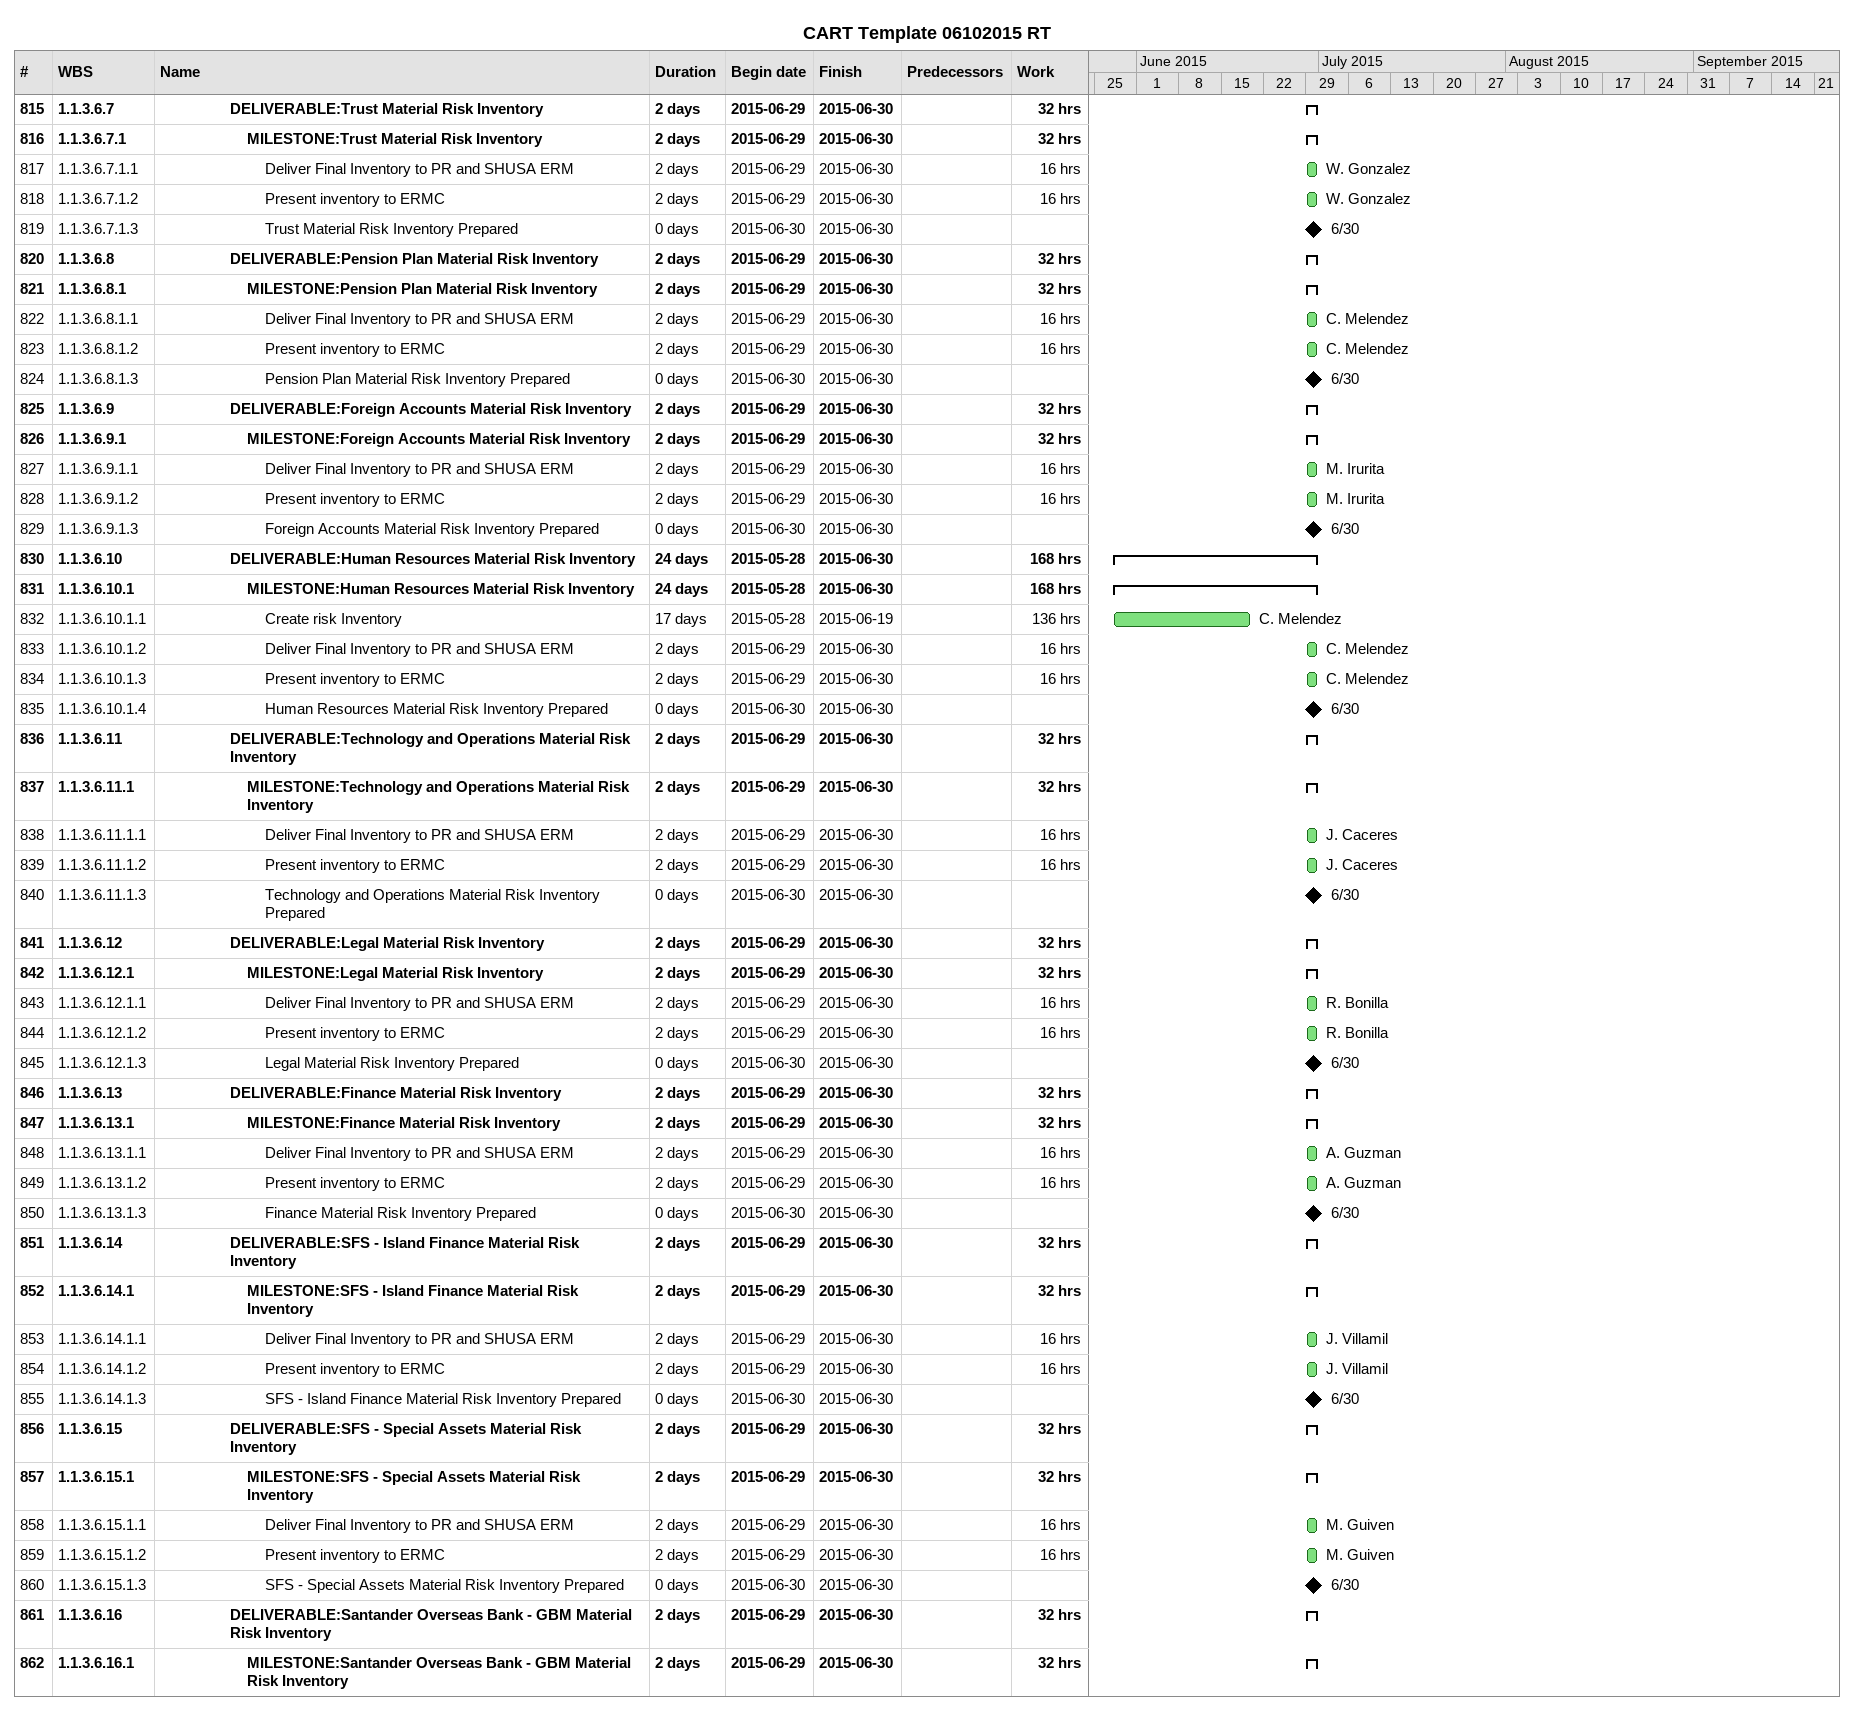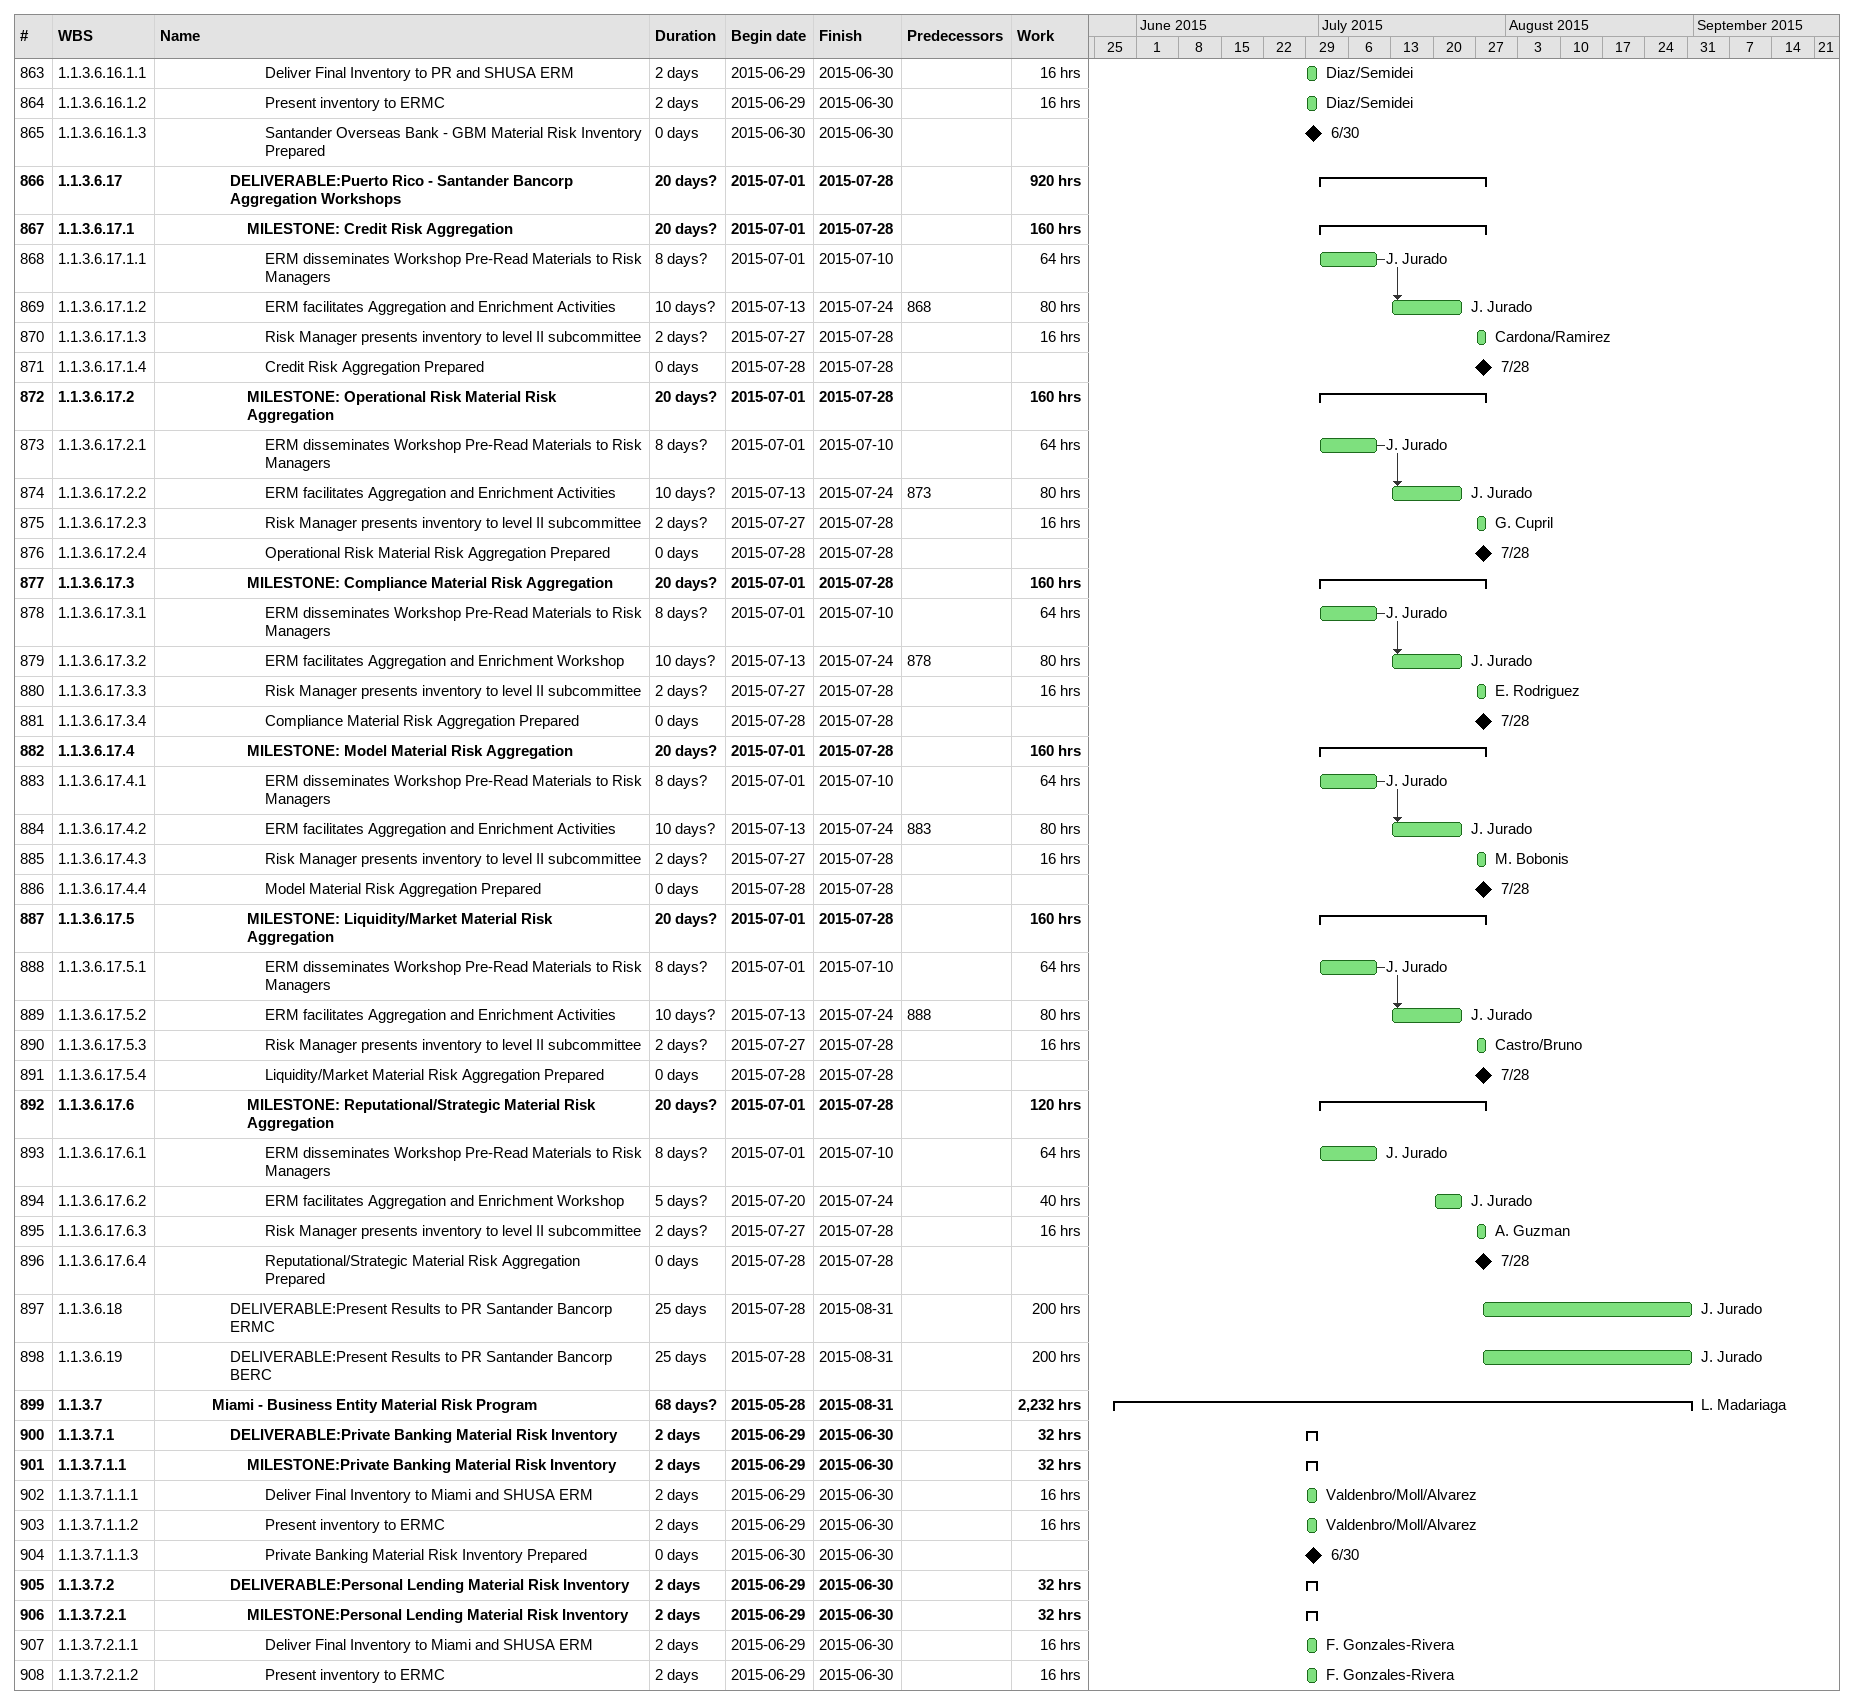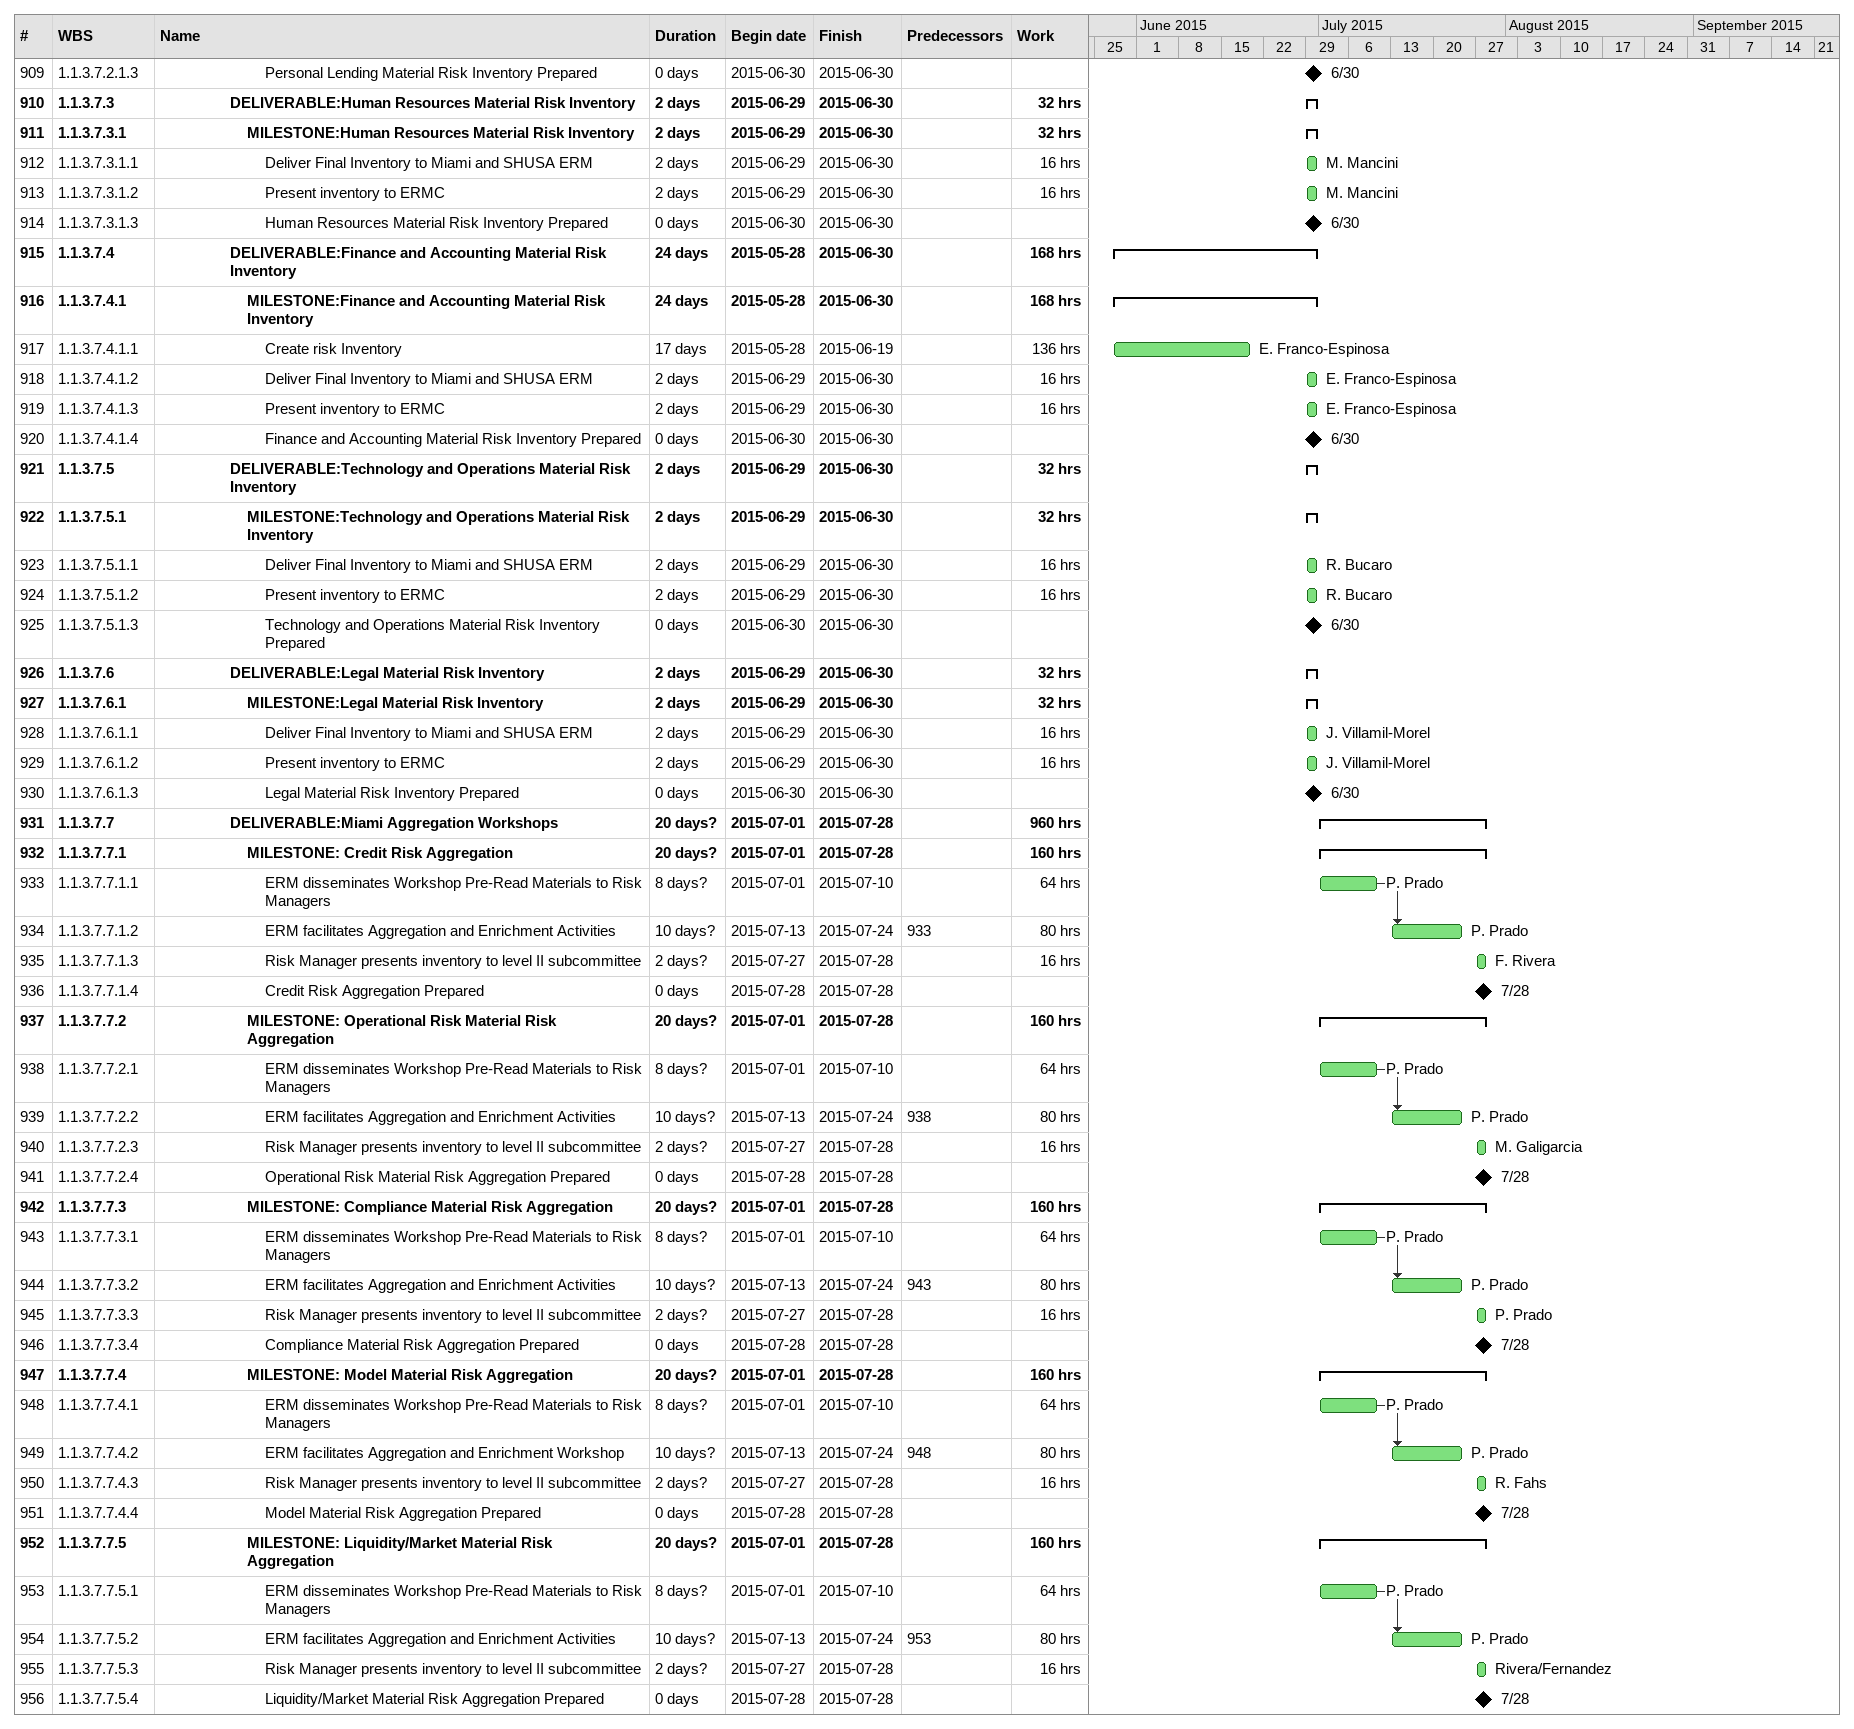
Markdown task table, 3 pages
CART Template 06102015 RT

| ID | WBS | Task | Duration | Start | Finish | Predecessors | Resources | Work (h) |
|---|---|---|---|---|---|---|---|---|
| 815 | 1.1.3.6.7 | **DELIVERABLE:Trust Material Risk Inventory** | 2d | 2015-06-29 | 2015-06-30 |  |  | 32 |
| 816 | 1.1.3.6.7.1 | **MILESTONE:Trust Material Risk Inventory** | 2d | 2015-06-29 | 2015-06-30 |  |  | 32 |
| 817 | 1.1.3.6.7.1.1 | Deliver Final Inventory to PR and SHUSA ERM | 2d | 2015-06-29 | 2015-06-30 |  | W. Gonzalez | 16 |
| 818 | 1.1.3.6.7.1.2 | Present inventory to ERMC | 2d | 2015-06-29 | 2015-06-30 |  | W. Gonzalez | 16 |
| 819 | 1.1.3.6.7.1.3 | Trust Material Risk Inventory Prepared | 0d | 2015-06-30 | 2015-06-30 |  |  |  |
| 820 | 1.1.3.6.8 | **DELIVERABLE:Pension Plan Material Risk Inventory** | 2d | 2015-06-29 | 2015-06-30 |  |  | 32 |
| 821 | 1.1.3.6.8.1 | **MILESTONE:Pension Plan Material Risk Inventory** | 2d | 2015-06-29 | 2015-06-30 |  |  | 32 |
| 822 | 1.1.3.6.8.1.1 | Deliver Final Inventory to PR and SHUSA ERM | 2d | 2015-06-29 | 2015-06-30 |  | C. Melendez | 16 |
| 823 | 1.1.3.6.8.1.2 | Present inventory to ERMC | 2d | 2015-06-29 | 2015-06-30 |  | C. Melendez | 16 |
| 824 | 1.1.3.6.8.1.3 | Pension Plan Material Risk Inventory Prepared | 0d | 2015-06-30 | 2015-06-30 |  |  |  |
| 825 | 1.1.3.6.9 | **DELIVERABLE:Foreign Accounts Material Risk Inventory** | 2d | 2015-06-29 | 2015-06-30 |  |  | 32 |
| 826 | 1.1.3.6.9.1 | **MILESTONE:Foreign Accounts Material Risk Inventory** | 2d | 2015-06-29 | 2015-06-30 |  |  | 32 |
| 827 | 1.1.3.6.9.1.1 | Deliver Final Inventory to PR and SHUSA ERM | 2d | 2015-06-29 | 2015-06-30 |  | M. Irurita | 16 |
| 828 | 1.1.3.6.9.1.2 | Present inventory to ERMC | 2d | 2015-06-29 | 2015-06-30 |  | M. Irurita | 16 |
| 829 | 1.1.3.6.9.1.3 | Foreign Accounts Material Risk Inventory Prepared | 0d | 2015-06-30 | 2015-06-30 |  |  |  |
| 830 | 1.1.3.6.10 | **DELIVERABLE:Human Resources Material Risk Inventory** | 24d | 2015-05-28 | 2015-06-30 |  |  | 168 |
| 831 | 1.1.3.6.10.1 | **MILESTONE:Human Resources Material Risk Inventory** | 24d | 2015-05-28 | 2015-06-30 |  |  | 168 |
| 832 | 1.1.3.6.10.1.1 | Create risk Inventory | 17d | 2015-05-28 | 2015-06-19 |  | C. Melendez | 136 |
| 833 | 1.1.3.6.10.1.2 | Deliver Final Inventory to PR and SHUSA ERM | 2d | 2015-06-29 | 2015-06-30 |  | C. Melendez | 16 |
| 834 | 1.1.3.6.10.1.3 | Present inventory to ERMC | 2d | 2015-06-29 | 2015-06-30 |  | C. Melendez | 16 |
| 835 | 1.1.3.6.10.1.4 | Human Resources Material Risk Inventory Prepared | 0d | 2015-06-30 | 2015-06-30 |  |  |  |
| 836 | 1.1.3.6.11 | **DELIVERABLE:Technology and Operations Material Risk Inventory** | 2d | 2015-06-29 | 2015-06-30 |  |  | 32 |
| 837 | 1.1.3.6.11.1 | **MILESTONE:Technology and Operations Material Risk Inventory** | 2d | 2015-06-29 | 2015-06-30 |  |  | 32 |
| 838 | 1.1.3.6.11.1.1 | Deliver Final Inventory to PR and SHUSA ERM | 2d | 2015-06-29 | 2015-06-30 |  | J. Caceres | 16 |
| 839 | 1.1.3.6.11.1.2 | Present inventory to ERMC | 2d | 2015-06-29 | 2015-06-30 |  | J. Caceres | 16 |
| 840 | 1.1.3.6.11.1.3 | Technology and Operations Material Risk Inventory Prepared | 0d | 2015-06-30 | 2015-06-30 |  |  |  |
| 841 | 1.1.3.6.12 | **DELIVERABLE:Legal Material Risk Inventory** | 2d | 2015-06-29 | 2015-06-30 |  |  | 32 |
| 842 | 1.1.3.6.12.1 | **MILESTONE:Legal Material Risk Inventory** | 2d | 2015-06-29 | 2015-06-30 |  |  | 32 |
| 843 | 1.1.3.6.12.1.1 | Deliver Final Inventory to PR and SHUSA ERM | 2d | 2015-06-29 | 2015-06-30 |  | R. Bonilla | 16 |
| 844 | 1.1.3.6.12.1.2 | Present inventory to ERMC | 2d | 2015-06-29 | 2015-06-30 |  | R. Bonilla | 16 |
| 845 | 1.1.3.6.12.1.3 | Legal Material Risk Inventory Prepared | 0d | 2015-06-30 | 2015-06-30 |  |  |  |
| 846 | 1.1.3.6.13 | **DELIVERABLE:Finance Material Risk Inventory** | 2d | 2015-06-29 | 2015-06-30 |  |  | 32 |
| 847 | 1.1.3.6.13.1 | **MILESTONE:Finance Material Risk Inventory** | 2d | 2015-06-29 | 2015-06-30 |  |  | 32 |
| 848 | 1.1.3.6.13.1.1 | Deliver Final Inventory to PR and SHUSA ERM | 2d | 2015-06-29 | 2015-06-30 |  | A. Guzman | 16 |
| 849 | 1.1.3.6.13.1.2 | Present inventory to ERMC | 2d | 2015-06-29 | 2015-06-30 |  | A. Guzman | 16 |
| 850 | 1.1.3.6.13.1.3 | Finance Material Risk Inventory Prepared | 0d | 2015-06-30 | 2015-06-30 |  |  |  |
| 851 | 1.1.3.6.14 | **DELIVERABLE:SFS - Island Finance Material Risk Inventory** | 2d | 2015-06-29 | 2015-06-30 |  |  | 32 |
| 852 | 1.1.3.6.14.1 | **MILESTONE:SFS - Island Finance Material Risk Inventory** | 2d | 2015-06-29 | 2015-06-30 |  |  | 32 |
| 853 | 1.1.3.6.14.1.1 | Deliver Final Inventory to PR and SHUSA ERM | 2d | 2015-06-29 | 2015-06-30 |  | J. Villamil | 16 |
| 854 | 1.1.3.6.14.1.2 | Present inventory to ERMC | 2d | 2015-06-29 | 2015-06-30 |  | J. Villamil | 16 |
| 855 | 1.1.3.6.14.1.3 | SFS - Island Finance Material Risk Inventory Prepared | 0d | 2015-06-30 | 2015-06-30 |  |  |  |
| 856 | 1.1.3.6.15 | **DELIVERABLE:SFS - Special Assets Material Risk Inventory** | 2d | 2015-06-29 | 2015-06-30 |  |  | 32 |
| 857 | 1.1.3.6.15.1 | **MILESTONE:SFS - Special Assets Material Risk Inventory** | 2d | 2015-06-29 | 2015-06-30 |  |  | 32 |
| 858 | 1.1.3.6.15.1.1 | Deliver Final Inventory to PR and SHUSA ERM | 2d | 2015-06-29 | 2015-06-30 |  | M. Guiven | 16 |
| 859 | 1.1.3.6.15.1.2 | Present inventory to ERMC | 2d | 2015-06-29 | 2015-06-30 |  | M. Guiven | 16 |
| 860 | 1.1.3.6.15.1.3 | SFS - Special Assets Material Risk Inventory Prepared | 0d | 2015-06-30 | 2015-06-30 |  |  |  |
| 861 | 1.1.3.6.16 | **DELIVERABLE:Santander Overseas Bank - GBM Material Risk Inventory** | 2d | 2015-06-29 | 2015-06-30 |  |  | 32 |
| 862 | 1.1.3.6.16.1 | **MILESTONE:Santander Overseas Bank - GBM Material Risk Inventory** | 2d | 2015-06-29 | 2015-06-30 |  |  | 32 |
| 863 | 1.1.3.6.16.1.1 | Deliver Final Inventory to PR and SHUSA ERM | 2d | 2015-06-29 | 2015-06-30 |  | Diaz/Semidei | 16 |
| 864 | 1.1.3.6.16.1.2 | Present inventory to ERMC | 2d | 2015-06-29 | 2015-06-30 |  | Diaz/Semidei | 16 |
| 865 | 1.1.3.6.16.1.3 | Santander Overseas Bank - GBM Material Risk Inventory Prepared | 0d | 2015-06-30 | 2015-06-30 |  |  |  |
| 866 | 1.1.3.6.17 | **DELIVERABLE:Puerto Rico - Santander Bancorp Aggregation Workshops** | 20d? | 2015-07-01 | 2015-07-28 |  |  | 920 |
| 867 | 1.1.3.6.17.1 | **MILESTONE: Credit Risk Aggregation** | 20d? | 2015-07-01 | 2015-07-28 |  |  | 160 |
| 868 | 1.1.3.6.17.1.1 | ERM disseminates Workshop Pre-Read Materials to Risk Managers | 8d? | 2015-07-01 | 2015-07-10 |  | J. Jurado | 64 |
| 869 | 1.1.3.6.17.1.2 | ERM facilitates Aggregation and Enrichment Activities | 10d? | 2015-07-13 | 2015-07-24 | 868 | J. Jurado | 80 |
| 870 | 1.1.3.6.17.1.3 | Risk Manager presents inventory to level II subcommittee | 2d? | 2015-07-27 | 2015-07-28 |  | Cardona/Ramirez | 16 |
| 871 | 1.1.3.6.17.1.4 | Credit Risk Aggregation Prepared | 0d | 2015-07-28 | 2015-07-28 |  |  |  |
| 872 | 1.1.3.6.17.2 | **MILESTONE: Operational Risk Material Risk Aggregation** | 20d? | 2015-07-01 | 2015-07-28 |  |  | 160 |
| 873 | 1.1.3.6.17.2.1 | ERM disseminates Workshop Pre-Read Materials to Risk Managers | 8d? | 2015-07-01 | 2015-07-10 |  | J. Jurado | 64 |
| 874 | 1.1.3.6.17.2.2 | ERM facilitates Aggregation and Enrichment Activities | 10d? | 2015-07-13 | 2015-07-24 | 873 | J. Jurado | 80 |
| 875 | 1.1.3.6.17.2.3 | Risk Manager presents inventory to level II subcommittee | 2d? | 2015-07-27 | 2015-07-28 |  | G. Cupril | 16 |
| 876 | 1.1.3.6.17.2.4 | Operational Risk Material Risk Aggregation Prepared | 0d | 2015-07-28 | 2015-07-28 |  |  |  |
| 877 | 1.1.3.6.17.3 | **MILESTONE: Compliance Material Risk Aggregation** | 20d? | 2015-07-01 | 2015-07-28 |  |  | 160 |
| 878 | 1.1.3.6.17.3.1 | ERM disseminates Workshop Pre-Read Materials to Risk Managers | 8d? | 2015-07-01 | 2015-07-10 |  | J. Jurado | 64 |
| 879 | 1.1.3.6.17.3.2 | ERM facilitates Aggregation and Enrichment Workshop | 10d? | 2015-07-13 | 2015-07-24 | 878 | J. Jurado | 80 |
| 880 | 1.1.3.6.17.3.3 | Risk Manager presents inventory to level II subcommittee | 2d? | 2015-07-27 | 2015-07-28 |  | E. Rodriguez | 16 |
| 881 | 1.1.3.6.17.3.4 | Compliance Material Risk Aggregation Prepared | 0d | 2015-07-28 | 2015-07-28 |  |  |  |
| 882 | 1.1.3.6.17.4 | **MILESTONE: Model Material Risk Aggregation** | 20d? | 2015-07-01 | 2015-07-28 |  |  | 160 |
| 883 | 1.1.3.6.17.4.1 | ERM disseminates Workshop Pre-Read Materials to Risk Managers | 8d? | 2015-07-01 | 2015-07-10 |  | J. Jurado | 64 |
| 884 | 1.1.3.6.17.4.2 | ERM facilitates Aggregation and Enrichment Activities | 10d? | 2015-07-13 | 2015-07-24 | 883 | J. Jurado | 80 |
| 885 | 1.1.3.6.17.4.3 | Risk Manager presents inventory to level II subcommittee | 2d? | 2015-07-27 | 2015-07-28 |  | M. Bobonis | 16 |
| 886 | 1.1.3.6.17.4.4 | Model Material Risk Aggregation Prepared | 0d | 2015-07-28 | 2015-07-28 |  |  |  |
| 887 | 1.1.3.6.17.5 | **MILESTONE: Liquidity/Market Material Risk Aggregation** | 20d? | 2015-07-01 | 2015-07-28 |  |  | 160 |
| 888 | 1.1.3.6.17.5.1 | ERM disseminates Workshop Pre-Read Materials to Risk Managers | 8d? | 2015-07-01 | 2015-07-10 |  | J. Jurado | 64 |
| 889 | 1.1.3.6.17.5.2 | ERM facilitates Aggregation and Enrichment Activities | 10d? | 2015-07-13 | 2015-07-24 | 888 | J. Jurado | 80 |
| 890 | 1.1.3.6.17.5.3 | Risk Manager presents inventory to level II subcommittee | 2d? | 2015-07-27 | 2015-07-28 |  | Castro/Bruno | 16 |
| 891 | 1.1.3.6.17.5.4 | Liquidity/Market Material Risk Aggregation Prepared | 0d | 2015-07-28 | 2015-07-28 |  |  |  |
| 892 | 1.1.3.6.17.6 | **MILESTONE: Reputational/Strategic Material Risk Aggregation** | 20d? | 2015-07-01 | 2015-07-28 |  |  | 120 |
| 893 | 1.1.3.6.17.6.1 | ERM disseminates Workshop Pre-Read Materials to Risk Managers | 8d? | 2015-07-01 | 2015-07-10 |  | J. Jurado | 64 |
| 894 | 1.1.3.6.17.6.2 | ERM facilitates Aggregation and Enrichment Workshop | 5d? | 2015-07-20 | 2015-07-24 |  | J. Jurado | 40 |
| 895 | 1.1.3.6.17.6.3 | Risk Manager presents inventory to level II subcommittee | 2d? | 2015-07-27 | 2015-07-28 |  | A. Guzman | 16 |
| 896 | 1.1.3.6.17.6.4 | Reputational/Strategic Material Risk Aggregation Prepared | 0d | 2015-07-28 | 2015-07-28 |  |  |  |
| 897 | 1.1.3.6.18 | DELIVERABLE:Present Results to PR Santander Bancorp ERMC | 25d | 2015-07-28 | 2015-08-31 |  | J. Jurado | 200 |
| 898 | 1.1.3.6.19 | DELIVERABLE:Present Results to PR Santander Bancorp BERC | 25d | 2015-07-28 | 2015-08-31 |  | J. Jurado | 200 |
| 899 | 1.1.3.7 | **Miami - Business Entity Material Risk Program** | 68d? | 2015-05-28 | 2015-08-31 |  | L. Madariaga | 2232 |
| 900 | 1.1.3.7.1 | **DELIVERABLE:Private Banking Material Risk Inventory** | 2d | 2015-06-29 | 2015-06-30 |  |  | 32 |
| 901 | 1.1.3.7.1.1 | **MILESTONE:Private Banking Material Risk Inventory** | 2d | 2015-06-29 | 2015-06-30 |  |  | 32 |
| 902 | 1.1.3.7.1.1.1 | Deliver Final Inventory to Miami and SHUSA ERM | 2d | 2015-06-29 | 2015-06-30 |  | Valdenbro/Moll/Alvarez | 16 |
| 903 | 1.1.3.7.1.1.2 | Present inventory to ERMC | 2d | 2015-06-29 | 2015-06-30 |  | Valdenbro/Moll/Alvarez | 16 |
| 904 | 1.1.3.7.1.1.3 | Private Banking Material Risk Inventory Prepared | 0d | 2015-06-30 | 2015-06-30 |  |  |  |
| 905 | 1.1.3.7.2 | **DELIVERABLE:Personal Lending Material Risk Inventory** | 2d | 2015-06-29 | 2015-06-30 |  |  | 32 |
| 906 | 1.1.3.7.2.1 | **MILESTONE:Personal Lending Material Risk Inventory** | 2d | 2015-06-29 | 2015-06-30 |  |  | 32 |
| 907 | 1.1.3.7.2.1.1 | Deliver Final Inventory to Miami and SHUSA ERM | 2d | 2015-06-29 | 2015-06-30 |  | F. Gonzales-Rivera | 16 |
| 908 | 1.1.3.7.2.1.2 | Present inventory to ERMC | 2d | 2015-06-29 | 2015-06-30 |  | F. Gonzales-Rivera | 16 |
| 909 | 1.1.3.7.2.1.3 | Personal Lending Material Risk Inventory Prepared | 0d | 2015-06-30 | 2015-06-30 |  |  |  |
| 910 | 1.1.3.7.3 | **DELIVERABLE:Human Resources Material Risk Inventory** | 2d | 2015-06-29 | 2015-06-30 |  |  | 32 |
| 911 | 1.1.3.7.3.1 | **MILESTONE:Human Resources Material Risk Inventory** | 2d | 2015-06-29 | 2015-06-30 |  |  | 32 |
| 912 | 1.1.3.7.3.1.1 | Deliver Final Inventory to Miami and SHUSA ERM | 2d | 2015-06-29 | 2015-06-30 |  | M. Mancini | 16 |
| 913 | 1.1.3.7.3.1.2 | Present inventory to ERMC | 2d | 2015-06-29 | 2015-06-30 |  | M. Mancini | 16 |
| 914 | 1.1.3.7.3.1.3 | Human Resources Material Risk Inventory Prepared | 0d | 2015-06-30 | 2015-06-30 |  |  |  |
| 915 | 1.1.3.7.4 | **DELIVERABLE:Finance and Accounting Material Risk Inventory** | 24d | 2015-05-28 | 2015-06-30 |  |  | 168 |
| 916 | 1.1.3.7.4.1 | **MILESTONE:Finance and Accounting Material Risk Inventory** | 24d | 2015-05-28 | 2015-06-30 |  |  | 168 |
| 917 | 1.1.3.7.4.1.1 | Create risk Inventory | 17d | 2015-05-28 | 2015-06-19 |  | E. Franco-Espinosa | 136 |
| 918 | 1.1.3.7.4.1.2 | Deliver Final Inventory to Miami and SHUSA ERM | 2d | 2015-06-29 | 2015-06-30 |  | E. Franco-Espinosa | 16 |
| 919 | 1.1.3.7.4.1.3 | Present inventory to ERMC | 2d | 2015-06-29 | 2015-06-30 |  | E. Franco-Espinosa | 16 |
| 920 | 1.1.3.7.4.1.4 | Finance and Accounting Material Risk Inventory Prepared | 0d | 2015-06-30 | 2015-06-30 |  |  |  |
| 921 | 1.1.3.7.5 | **DELIVERABLE:Technology and Operations Material Risk Inventory** | 2d | 2015-06-29 | 2015-06-30 |  |  | 32 |
| 922 | 1.1.3.7.5.1 | **MILESTONE:Technology and Operations Material Risk Inventory** | 2d | 2015-06-29 | 2015-06-30 |  |  | 32 |
| 923 | 1.1.3.7.5.1.1 | Deliver Final Inventory to Miami and SHUSA ERM | 2d | 2015-06-29 | 2015-06-30 |  | R. Bucaro | 16 |
| 924 | 1.1.3.7.5.1.2 | Present inventory to ERMC | 2d | 2015-06-29 | 2015-06-30 |  | R. Bucaro | 16 |
| 925 | 1.1.3.7.5.1.3 | Technology and Operations Material Risk Inventory Prepared | 0d | 2015-06-30 | 2015-06-30 |  |  |  |
| 926 | 1.1.3.7.6 | **DELIVERABLE:Legal Material Risk Inventory** | 2d | 2015-06-29 | 2015-06-30 |  |  | 32 |
| 927 | 1.1.3.7.6.1 | **MILESTONE:Legal Material Risk Inventory** | 2d | 2015-06-29 | 2015-06-30 |  |  | 32 |
| 928 | 1.1.3.7.6.1.1 | Deliver Final Inventory to Miami and SHUSA ERM | 2d | 2015-06-29 | 2015-06-30 |  | J. Villamil-Morel | 16 |
| 929 | 1.1.3.7.6.1.2 | Present inventory to ERMC | 2d | 2015-06-29 | 2015-06-30 |  | J. Villamil-Morel | 16 |
| 930 | 1.1.3.7.6.1.3 | Legal Material Risk Inventory Prepared | 0d | 2015-06-30 | 2015-06-30 |  |  |  |
| 931 | 1.1.3.7.7 | **DELIVERABLE:Miami Aggregation Workshops** | 20d? | 2015-07-01 | 2015-07-28 |  |  | 960 |
| 932 | 1.1.3.7.7.1 | **MILESTONE: Credit Risk Aggregation** | 20d? | 2015-07-01 | 2015-07-28 |  |  | 160 |
| 933 | 1.1.3.7.7.1.1 | ERM disseminates Workshop Pre-Read Materials to Risk Managers | 8d? | 2015-07-01 | 2015-07-10 |  | P. Prado | 64 |
| 934 | 1.1.3.7.7.1.2 | ERM facilitates Aggregation and Enrichment Activities | 10d? | 2015-07-13 | 2015-07-24 | 933 | P. Prado | 80 |
| 935 | 1.1.3.7.7.1.3 | Risk Manager presents inventory to level II subcommittee | 2d? | 2015-07-27 | 2015-07-28 |  | F. Rivera | 16 |
| 936 | 1.1.3.7.7.1.4 | Credit Risk Aggregation Prepared | 0d | 2015-07-28 | 2015-07-28 |  |  |  |
| 937 | 1.1.3.7.7.2 | **MILESTONE: Operational Risk Material Risk Aggregation** | 20d? | 2015-07-01 | 2015-07-28 |  |  | 160 |
| 938 | 1.1.3.7.7.2.1 | ERM disseminates Workshop Pre-Read Materials to Risk Managers | 8d? | 2015-07-01 | 2015-07-10 |  | P. Prado | 64 |
| 939 | 1.1.3.7.7.2.2 | ERM facilitates Aggregation and Enrichment Activities | 10d? | 2015-07-13 | 2015-07-24 | 938 | P. Prado | 80 |
| 940 | 1.1.3.7.7.2.3 | Risk Manager presents inventory to level II subcommittee | 2d? | 2015-07-27 | 2015-07-28 |  | M. Galigarcia | 16 |
| 941 | 1.1.3.7.7.2.4 | Operational Risk Material Risk Aggregation Prepared | 0d | 2015-07-28 | 2015-07-28 |  |  |  |
| 942 | 1.1.3.7.7.3 | **MILESTONE: Compliance Material Risk Aggregation** | 20d? | 2015-07-01 | 2015-07-28 |  |  | 160 |
| 943 | 1.1.3.7.7.3.1 | ERM disseminates Workshop Pre-Read Materials to Risk Managers | 8d? | 2015-07-01 | 2015-07-10 |  | P. Prado | 64 |
| 944 | 1.1.3.7.7.3.2 | ERM facilitates Aggregation and Enrichment Activities | 10d? | 2015-07-13 | 2015-07-24 | 943 | P. Prado | 80 |
| 945 | 1.1.3.7.7.3.3 | Risk Manager presents inventory to level II subcommittee | 2d? | 2015-07-27 | 2015-07-28 |  | P. Prado | 16 |
| 946 | 1.1.3.7.7.3.4 | Compliance Material Risk Aggregation Prepared | 0d | 2015-07-28 | 2015-07-28 |  |  |  |
| 947 | 1.1.3.7.7.4 | **MILESTONE: Model Material Risk Aggregation** | 20d? | 2015-07-01 | 2015-07-28 |  |  | 160 |
| 948 | 1.1.3.7.7.4.1 | ERM disseminates Workshop Pre-Read Materials to Risk Managers | 8d? | 2015-07-01 | 2015-07-10 |  | P. Prado | 64 |
| 949 | 1.1.3.7.7.4.2 | ERM facilitates Aggregation and Enrichment Workshop | 10d? | 2015-07-13 | 2015-07-24 | 948 | P. Prado | 80 |
| 950 | 1.1.3.7.7.4.3 | Risk Manager presents inventory to level II subcommittee | 2d? | 2015-07-27 | 2015-07-28 |  | R. Fahs | 16 |
| 951 | 1.1.3.7.7.4.4 | Model Material Risk Aggregation Prepared | 0d | 2015-07-28 | 2015-07-28 |  |  |  |
| 952 | 1.1.3.7.7.5 | **MILESTONE: Liquidity/Market Material Risk Aggregation** | 20d? | 2015-07-01 | 2015-07-28 |  |  | 160 |
| 953 | 1.1.3.7.7.5.1 | ERM disseminates Workshop Pre-Read Materials to Risk Managers | 8d? | 2015-07-01 | 2015-07-10 |  | P. Prado | 64 |
| 954 | 1.1.3.7.7.5.2 | ERM facilitates Aggregation and Enrichment Activities | 10d? | 2015-07-13 | 2015-07-24 | 953 | P. Prado | 80 |
| 955 | 1.1.3.7.7.5.3 | Risk Manager presents inventory to level II subcommittee | 2d? | 2015-07-27 | 2015-07-28 |  | Rivera/Fernandez | 16 |
| 956 | 1.1.3.7.7.5.4 | Liquidity/Market Material Risk Aggregation Prepared | 0d | 2015-07-28 | 2015-07-28 |  |  |  |
